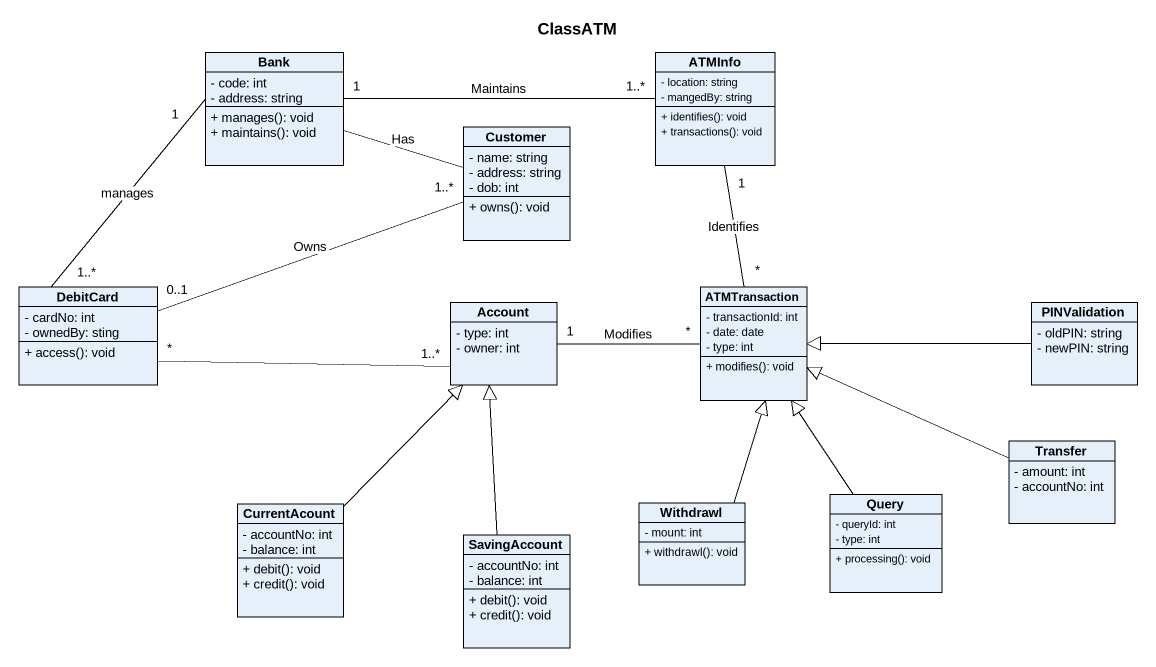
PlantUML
@startuml
title ClassATM
hide circle
hide empty members
skinparam classAttributeIconSize 0
class Bank {
  - code: int
  - address: string
  + manages(): void
  + maintains(): void
}
class ATMInfo {
  - location: string
  - mangedBy: string
  + identifies(): void
  + transactions(): void
}
class Customer {
  - name: string
  - address: string
  - dob: int
  + owns(): void
}
class DebitCard {
  - cardNo: int
  - ownedBy: sting
  + access(): void
}
class ATMTransaction {
  - transactionId: int
  - date: date
  - type: int
  + modifies(): void
}
class Account {
  - type: int
  - owner: int
}
class PINValidation {
  - oldPIN: string
  - newPIN: string
}
class Transfer {
  - amount: int
  - accountNo: int
}
class CurrentAcount {
  - accountNo: int
  - balance: int
  + debit(): void
  + credit(): void
}
class Withdrawl {
  - mount: int
  + withdrawl(): void
}
class Query {
  - queryId: int
  - type: int
  + processing(): void
}
class SavingAccount {
  - accountNo: int
  - balance: int
  + debit(): void
  + credit(): void
}
Bank "1" -right- "1..*" ATMInfo : Maintains
Bank -right- Customer : Has
Bank "1" -- "1..*" DebitCard : manages
DebitCard "0..1" -right- "1..*" Customer : Owns
DebitCard "*" -right- "1..*" Account
ATMTransaction "*" -up- "1" ATMInfo : Identifies
Account "1" -right- "*" ATMTransaction : Modifies
PINValidation -left-|> ATMTransaction
Transfer -left-|> ATMTransaction
CurrentAcount -up-|> Account
Withdrawl -up-|> ATMTransaction
Query -up-|> ATMTransaction
SavingAccount -up-|> Account
@enduml
